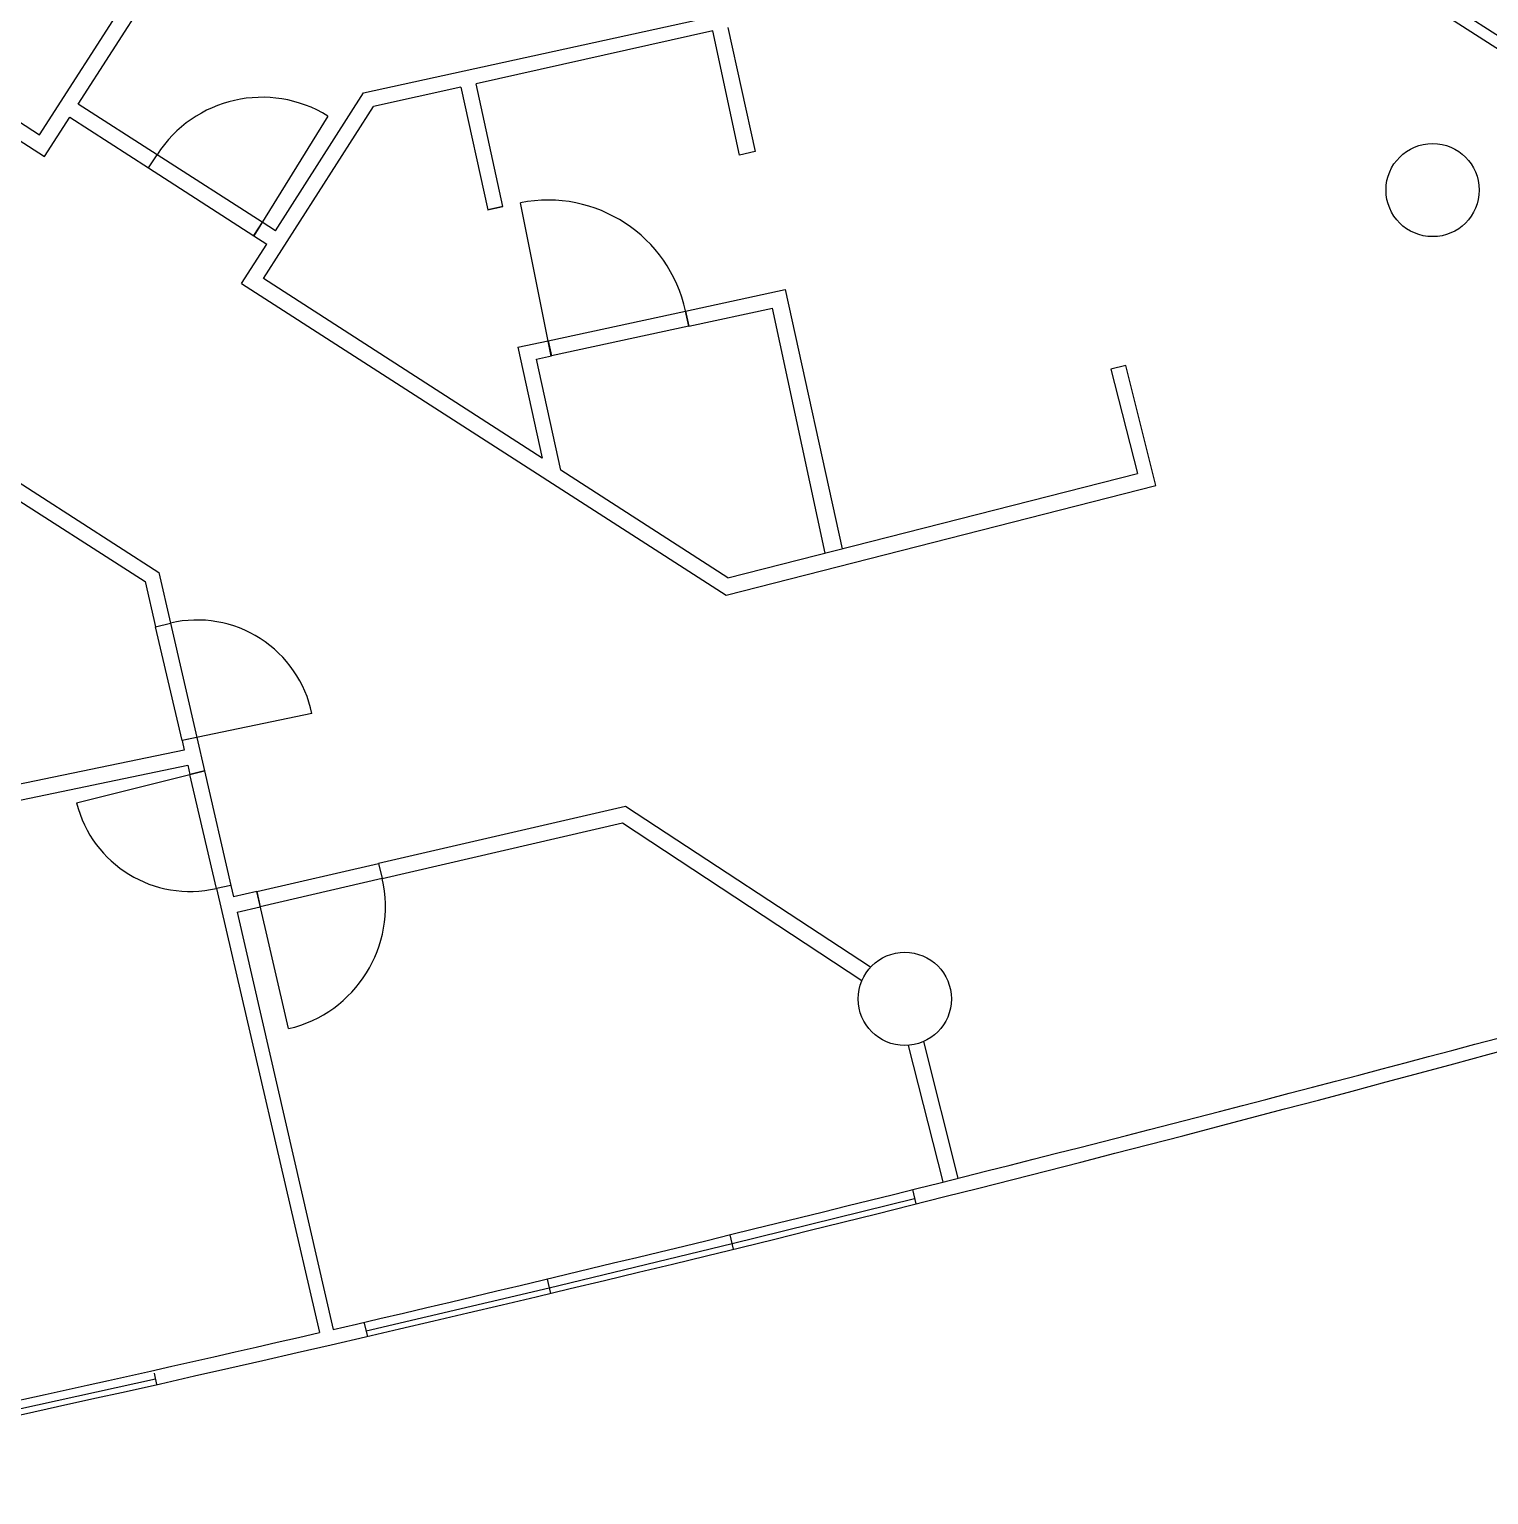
# Model space of a CAD drawing. Header units: inches. Extents: x 343 to 3010, y 5135 to 6248.
# Drawn here: x 2259.4 to 2631.8, y 5396.5 to 5770.3 of the extents above; entities that cross this region are included whole.
import ezdxf

# ---------------------------------------------------------------- set-up
doc = ezdxf.new("R2010")
doc.units = ezdxf.units.IN
doc.header["$LTSCALE"] = 10
doc.header["$MEASUREMENT"] = 0

msp = doc.modelspace()

# ---------------------------------------------------------------- linework, layer by layer
for p, q in [((2381.87, 5930.78), (2911.86, 5590.38)), ((2904.84, 5591.33), (2381.39, 5927.59)), ((2127.01, 5830.24), (2262.02, 5743.42)), ((2262.02, 5743.42), (2290.26, 5787.31)), ((2271.91, 5751.24), (2294.58, 5786.5)), ((2344.72, 5754.09), (2442.03, 5775.34)), ((2433.8, 5769.88), (2373.4, 5756.4)), ((2440.61, 5738.24), (2433.8, 5769.88)), ((2437.65, 5770.73), (2444.59, 5739.11)), ((2232.1, 5757.89), (2263.29, 5737.84)), ((2322.2, 5718.92), (2344.72, 5754.09)), ((2369.5, 5755.53), (2347.28, 5750.58)), ((2369.5, 5755.53), (2376.38, 5724.21)), ((2380.27, 5725.07), (2373.4, 5756.4)), ((2292.02, 5738.31), (2271.91, 5751.24)), ((2319.15, 5706.72), (2347.28, 5750.58)), ((2263.29, 5737.84), (2269.73, 5747.85)), ((2269.73, 5747.85), (2289.79, 5734.96)), ((2335.61, 5748.18), (2316.71, 5717.65)), ((2289.79, 5734.96), (2292.02, 5738.31)), ((2289.79, 5734.96), (2292.02, 5738.31)), ((2318.83, 5721.08), (2292.02, 5738.31)), ((2444.59, 5739.11), (2440.61, 5738.24)), ((2289.79, 5734.96), (2316.71, 5717.65)), ((2376.37, 5724.29), (2380.27, 5725.07)), ((2380.27, 5725.07), (2376.38, 5724.21)), ((2392.56, 5686.93), (2384.74, 5726.03)), ((2318.83, 5721.08), (2316.66, 5717.69)), ((2322.2, 5718.92), (2318.83, 5721.08)), ((2316.71, 5717.65), (2320.02, 5715.52)), ((2313.56, 5705.44), (2320.02, 5715.52)), ((2313.56, 5705.44), (2437.25, 5625.96)), ((2390.31, 5660.88), (2319.15, 5706.72)), ((2426.84, 5698.44), (2452.3, 5703.95)), ((2452.3, 5703.95), (2466.82, 5637.79)), ((2391.78, 5690.86), (2426.84, 5698.44)), ((2427.68, 5694.55), (2426.84, 5698.44)), ((2426.84, 5698.44), (2427.68, 5694.55)), ((2427.68, 5694.55), (2449.03, 5699.17)), ((2462.49, 5636.69), (2449.03, 5699.17)), ((2192.44, 5696.18), (2292.5, 5631.71)), ((2427.68, 5694.55), (2392.62, 5686.97)), ((2384.08, 5689.19), (2391.78, 5690.86)), ((2391.78, 5690.86), (2392.62, 5686.97)), ((2384.08, 5689.19), (2390.31, 5660.88)), ((2388.81, 5686.15), (2392.62, 5686.97)), ((2395.02, 5657.85), (2388.81, 5686.15)), ((2539.22, 5684.53), (2535.39, 5683.58)), ((2535.39, 5683.58), (2542.22, 5657)), ((2546.88, 5653.89), (2539.22, 5684.53)), ((2244.83, 5657.75), (2288.97, 5629.41)), ((2437.69, 5630.37), (2395.02, 5657.85)), ((2437.69, 5630.37), (2542.22, 5657)), ((2437.25, 5625.96), (2546.88, 5653.89)), ((2292.5, 5631.71), (2295.46, 5618.84)), ((2288.97, 5629.41), (2291.64, 5617.89)), ((2291.64, 5617.89), (2295.46, 5618.84)), ((2291.64, 5617.89), (2295.48, 5618.77)), ((2295.46, 5618.84), (2302.19, 5589.64)), ((2298.38, 5588.85), (2291.64, 5617.89)), ((2331.52, 5595.76), (2298.38, 5588.85)), ((2302.19, 5589.64), (2298.38, 5588.85)), ((2298.38, 5588.85), (2298.95, 5586.41)), ((2302.19, 5589.64), (2304.15, 5581.12)), ((2298.95, 5586.41), (2246.48, 5575.57)), ((2210.02, 5563.91), (2299.83, 5582.61)), ((2299.83, 5582.61), (2300.4, 5580.18)), ((2271.47, 5572.95), (2304.15, 5581.12)), ((2304.15, 5581.12), (2300.4, 5580.18)), ((2307.14, 5551.14), (2300.4, 5580.18)), ((2304.15, 5581.12), (2310.87, 5551.92)), ((2411.55, 5572.02), (2348.51, 5557.5)), ((2474.08, 5531.03), (2411.55, 5572.02)), ((2349.47, 5553.67), (2410.75, 5567.87)), ((2410.75, 5567.87), (2471.89, 5527.65)), ((2317.46, 5550.35), (2348.51, 5557.5)), ((2348.51, 5557.5), (2349.47, 5553.67)), ((2348.51, 5557.5), (2349.47, 5553.67)), ((2310.87, 5551.92), (2307.14, 5551.14)), ((2310.87, 5551.92), (2307.14, 5551.14)), ((2310.87, 5551.92), (2311.55, 5548.98)), ((2349.47, 5553.67), (2318.36, 5546.46)), ((2307.14, 5551.14), (2333.45, 5437.82)), ((2317.46, 5550.35), (2311.55, 5548.98)), ((2325.56, 5515.38), (2317.46, 5550.35)), ((2317.46, 5550.35), (2318.36, 5546.46)), ((2312.45, 5545.09), (2318.36, 5546.46)), ((2312.45, 5545.09), (2336.96, 5438.63)), ((2492.58, 5476.26), (2483.79, 5511.1)), ((2496.41, 5477.22), (2487.66, 5512.09)), ((2484.77, 5474.3), (2485.65, 5470.65)), ((2438.72, 5460.52), (2485.31, 5472.07)), ((2438.17, 5462.78), (2439.06, 5459.1)), ((2392.06, 5449.26), (2438.72, 5460.52)), ((2391.52, 5451.5), (2392.4, 5447.84)), ((2345.33, 5438.27), (2392.06, 5449.26)), ((2344.8, 5440.46), (2345.67, 5436.85)), ((2256.48, 5418.29), (2291.64, 5426.02)), ((2291.95, 5424.59), (2291.32, 5427.45))]:
    msp.add_line(p, q)
for centre in [(2617.5, 5729.3), (2482.81, 5522.95)]:
    msp.add_circle(centre, 11.89)
for centre, radius, start, end in [((2318.83, 5721.08), 31.88, 58.2484, 147.2653), ((2391.78, 5690.86), 35.87, 12.2082, 101.3046), ((2302.19, 5589.64), 29.97, 11.7774, 102.9674), ((2300.4, 5580.18), 29.81, 194.0362, 283.0726), ((2318.35, 5546.49), 31.94, 283.0495, 12.9935), ((552.09, 13172.36), 7940.72, 281.694628, 285.827052), ((211.08, 14570.41), 9375.97, 283.105024, 285.501853), ((560.74, 13136.5), 7900.14, 281.685555, 282.967005)]:
    msp.add_arc(centre, radius, start, end)

doc.saveas('drawing.dxf')
